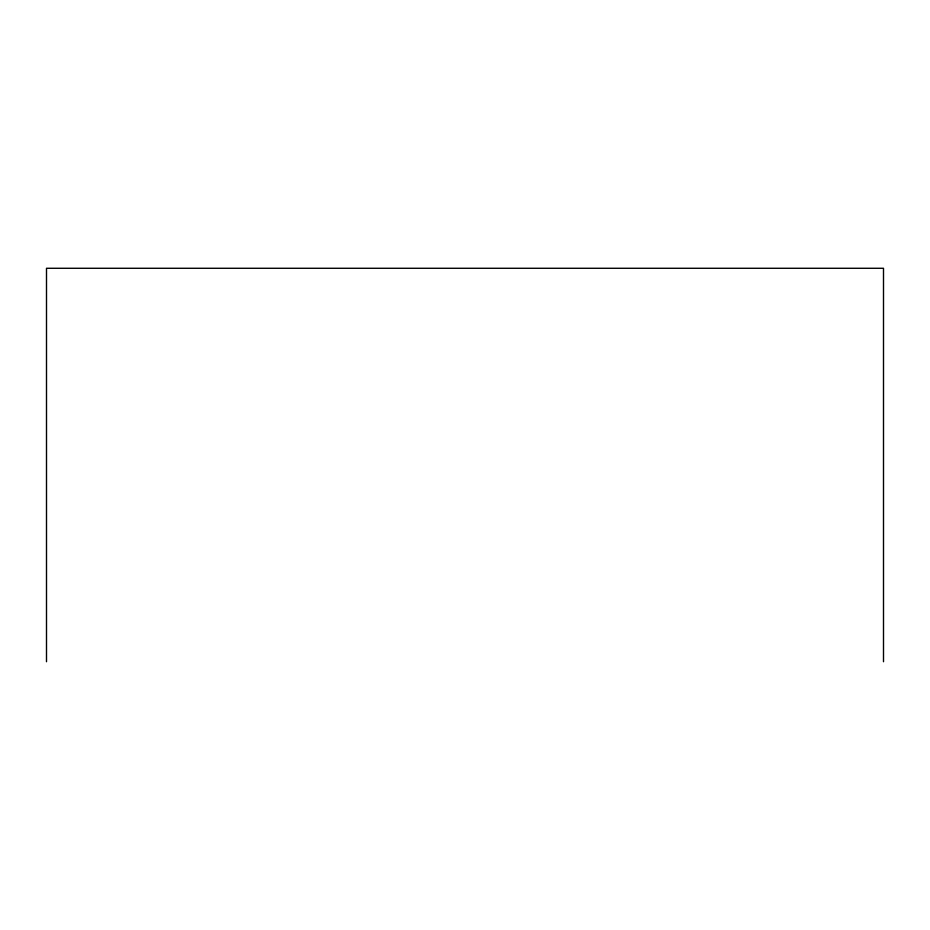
<?xml version="1.0" encoding="UTF-8"?>
<svg xmlns="http://www.w3.org/2000/svg" width="930" height="930" viewBox="0 0 930 930"><rect width="100%" height="100%" fill="white"/><g stroke="black" fill="none" stroke-linecap="round" stroke-linejoin="round"><path stroke-width="1.4" d="M883.5 661.718L883.5 268.282L46.5 268.282L46.5 661.718"/></g></svg>
